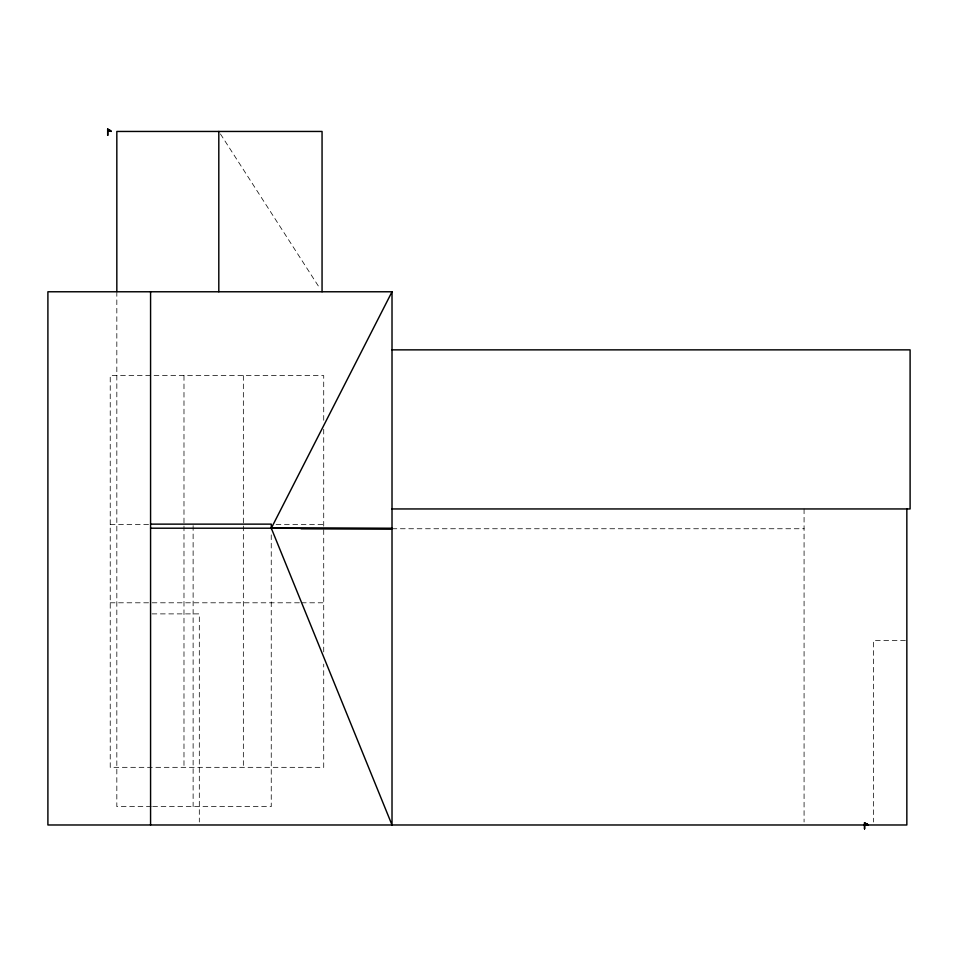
<?xml version="1.0" encoding="UTF-8"?>
<svg xmlns="http://www.w3.org/2000/svg" width="958" height="958" viewBox="0 0 958 958"><rect width="100%" height="100%" fill="white"/><g stroke="black" fill="none" stroke-linecap="round" stroke-linejoin="round"><path stroke-width="0.72" stroke-dasharray="4.79 3.59" d="M110.23 524.529L148.586 524.529M276.096 524.529L323.72 524.529M392.014 528.744L804.073 528.744M110.23 602.798L299.902 602.798M301.399 602.798L323.72 602.798M152.047 613.886L199.312 613.886L199.312 822.012M905.394 640.567L873.516 640.567L873.516 822.012M151.232 806.612L116.828 806.612L116.828 293.268M152.729 806.612L271.246 806.612L271.246 533.103M220.424 133.952L319.637 288.023M804.073 508.949L804.073 821.988M323.72 420.287L323.72 375.608L110.23 375.608L110.23 767.334L323.72 767.334L323.72 664.122M323.72 429.22L323.72 652.159M243.344 375.608L243.344 524.529M243.344 526.002L243.344 767.334M193.121 525.631L193.121 806.612M183.984 375.608L183.984 524.529M183.984 526.002L183.984 767.334"/><path stroke-width="1.44" d="M392.014 291.771L392.014 824.982L271.294 528.205L392.014 291.771L47.9 291.771L47.9 824.982L906.843 824.982L906.843 508.949M867.744 824.946L867.972 824.814M110.026 130.504L111.236 131.426L110.601 131.282M866.93 823.892L867.469 824.203M867.23 824.646L866.283 824.515M110.41 131.018L109.535 131.007M110.697 130.767L110.877 131.33M867.541 824.251L867.876 824.97M392.014 349.862L910.1 349.862L910.1 508.949L392.014 508.949M150.574 524.134L271.294 524.134L271.246 528.744M150.574 528.205L392.014 528.205M301.063 528.744L392.014 528.744L271.294 528.205M108.074 130.707L108.972 130.911M864.787 824.227L865.397 824.287M865.254 824.179L866.391 824.622M107.691 129.27L108.685 129.785M109.715 130.144L108.972 129.797M864.547 822.802L865.84 823.413M108.972 129.881L107.967 129.354M109.368 130.12L109.966 130.3M867.541 824.335L867.948 824.79M866.631 823.7L867.265 824.108M322.056 291.771L322.056 131.45L116.828 131.45L116.828 291.771M218.807 131.45L218.807 291.771M150.574 291.771L150.574 824.982M107.727 129.102L107.727 135.377M107.667 129.102L107.667 135.377M864.583 828.898L864.583 822.623L864.523 828.898"/></g></svg>
